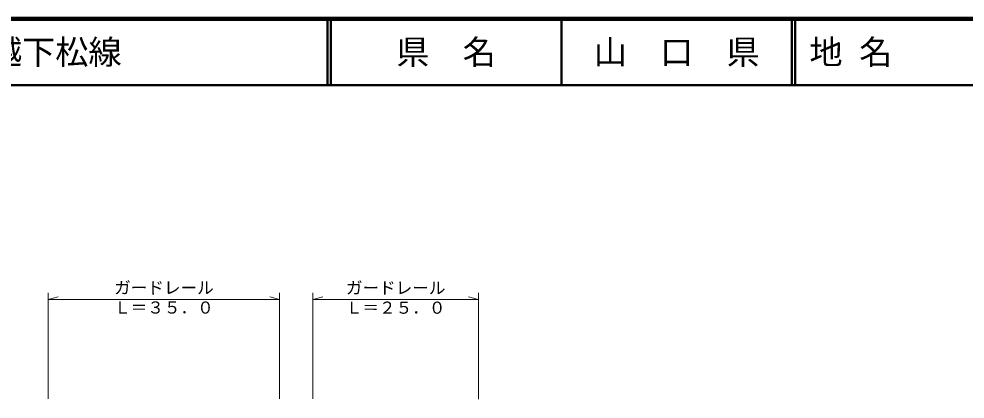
# Model space of a CAD drawing. Units: millimetres, scale not verified. Extents: x 40000 to 680000, y 20000 to 380000.
# Drawn here: x 251267 to 393832, y 322665 to 380000 of the extents above; entities that cross this region are included whole.
import ezdxf
from ezdxf.enums import TextEntityAlignment as Align

# ---------------------------------------------------------------- set-up
doc = ezdxf.new("R2010")
doc.units = ezdxf.units.MM
doc.header["$LTSCALE"] = 1000
for name, color, linetype, lineweight in [('M-STR-HTXT', 7, 'Continuous', 13), ('M-TTL', 2, 'Continuous', 140), ('M-TTL-LINE', 7, 'Continuous', 50)]:
    doc.layers.add(name, color=color, linetype=linetype, lineweight=lineweight)
doc.layers.add('M-TTL-TXT', color=7, linetype='Continuous')
doc.styles.add('ＭＳ ゴシック', font='')
doc.styles.add('ＭＳ Ｐゴシック', font='')
doc.styles.get('ＭＳ ゴシック').set_extended_font_data('MS Gothic')
doc.styles.get('ＭＳ Ｐゴシック').set_extended_font_data('MS PGothic')

msp = doc.modelspace()

# ---------------------------------------------------------------- linework, layer by layer
at = {"layer": 'M-STR-HTXT'}
for p, q in [((255687, 338704), (255677, 322704)), ((255686, 337704), (257187, 338103)), ((290548, 337683), (289049, 338084)), ((290549, 338683), (290539, 322683)), ((295571, 338680), (295561, 322680)), ((295570, 337680), (297070, 338079)), ((320502, 337665), (319002, 338066)), ((320503, 338665), (320493, 322665)), ((255686, 337704), (290548, 337683)), ((295570, 337680), (320502, 337665))]:
    msp.add_line(p, q, dxfattribs=at)
at = {"layer": 'M-TTL'}
msp.add_line((680000, 380000), (40000, 380000), dxfattribs=at)
at = {"layer": 'M-TTL-LINE'}
for p, q in [((297750, 380000), (297750, 370000)), ((298250, 380000), (298250, 370000)), ((333000, 380000), (333000, 370000)), ((367750, 380000), (367750, 370000)), ((368250, 380000), (368250, 370000)), ((40000, 370000), (680000, 370000))]:
    msp.add_line(p, q, dxfattribs=at)

# ---------------------------------------------------------------- texts
at = {"layer": 'M-STR-HTXT', "style": 'ＭＳ Ｐゴシック'}
for p in [(273118, 337994), (308036, 337972)]:
    msp.add_text('ガードレール', height=1833, rotation=359.965, dxfattribs=at).set_placement(p, align=Align.BOTTOM_CENTER)
for s, p in [('Ｌ＝３５．０', (273117, 337394)), ('Ｌ＝２５．０', (308036, 337372))]:
    msp.add_text(s, height=1833, rotation=359.965, dxfattribs=at).set_placement(p, align=Align.TOP_CENTER)
at = {"layer": 'M-TTL-TXT', "style": 'ＭＳ ゴシック'}
for s, p in [('一般県道\u3000獺越下松線', (216734, 375000)), ('地 名', (370380, 375000))]:
    msp.add_text(s, height=3666, dxfattribs=at).set_placement(p, align=Align.MIDDLE_LEFT)
for s, p in [('県\u3000名', (315625, 375000)), ('山\u3000口\u3000県', (350375, 375000))]:
    msp.add_text(s, height=3666, dxfattribs=at).set_placement(p, align=Align.MIDDLE_CENTER)

doc.saveas('drawing.dxf')
